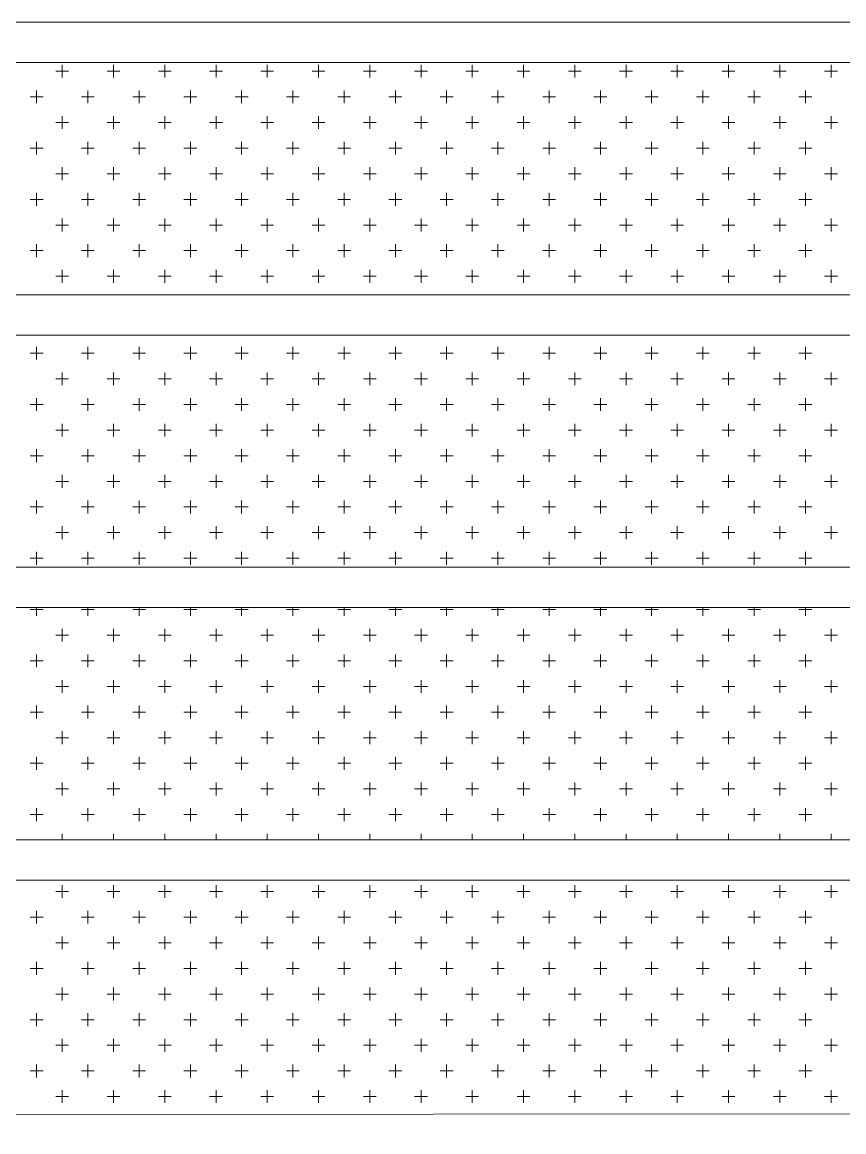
# Model space of a CAD drawing. Header units: millimetres. Extents: x -395 to 1008, y 9 to 692.
# Drawn here: x -332.748 to -330.712, y 26.772 to 29.521 of the extents above; entities that cross this region are included whole.
import ezdxf

# ---------------------------------------------------------------- set-up
doc = ezdxf.new("R2010")
doc.units = ezdxf.units.MM
doc.header["$LTSCALE"] = 0.1
doc.header["$MEASUREMENT"] = 0
doc.layers.add('.10 ultra fina', color=240, linetype='Continuous', lineweight=5)

# ---------------------------------------------------------------- blocks, each defined once
blk = doc.blocks.new('etwew')
at = {"layer": '.10 ultra fina', "color": 240, "lineweight": 5}
for p, q in [((356.4279, 89.6076), (381.3663, 89.6076)), ((356.4279, 89.5076), (381.3009, 89.5076)), ((360.5509, 89.4703), (360.5509, 89.5021)), ((360.6779, 89.4703), (360.6779, 89.5021)), ((360.8049, 89.4703), (360.8049, 89.5021)), ((360.9319, 89.4703), (360.9319, 89.5021)), ((361.0589, 89.4703), (361.0589, 89.5021)), ((361.1859, 89.4703), (361.1859, 89.5021)), ((361.3129, 89.4703), (361.3129, 89.5021)), ((361.4399, 89.4703), (361.4399, 89.5021)), ((361.5669, 89.4703), (361.5669, 89.5021)), ((361.6939, 89.4703), (361.6939, 89.5021)), ((361.8209, 89.4703), (361.8209, 89.5021)), ((361.9479, 89.4703), (361.9479, 89.5021)), ((362.0749, 89.4703), (362.0749, 89.5021)), ((362.2019, 89.4703), (362.2019, 89.5021)), ((362.3289, 89.4703), (362.3289, 89.5021)), ((362.4559, 89.4703), (362.4559, 89.5021)), ((360.535, 89.4862), (360.5667, 89.4862)), ((360.662, 89.4862), (360.6937, 89.4862)), ((360.789, 89.4862), (360.8207, 89.4862)), ((360.916, 89.4862), (360.9477, 89.4862)), ((361.043, 89.4862), (361.0747, 89.4862)), ((361.17, 89.4862), (361.2017, 89.4862)), ((361.297, 89.4862), (361.3287, 89.4862)), ((361.424, 89.4862), (361.4557, 89.4862)), ((361.551, 89.4862), (361.5827, 89.4862)), ((361.678, 89.4862), (361.7097, 89.4862)), ((361.805, 89.4862), (361.8367, 89.4862)), ((361.932, 89.4862), (361.9637, 89.4862)), ((362.059, 89.4862), (362.0907, 89.4862)), ((362.186, 89.4862), (362.2177, 89.4862)), ((362.313, 89.4862), (362.3447, 89.4862)), ((362.44, 89.4862), (362.4717, 89.4862)), ((360.4715, 89.4227), (360.5032, 89.4227)), ((360.4874, 89.4068), (360.4874, 89.4386)), ((360.5985, 89.4227), (360.6302, 89.4227)), ((360.6144, 89.4068), (360.6144, 89.4386)), ((360.7255, 89.4227), (360.7572, 89.4227)), ((360.7414, 89.4068), (360.7414, 89.4386)), ((360.8525, 89.4227), (360.8842, 89.4227)), ((360.8684, 89.4068), (360.8684, 89.4386)), ((360.9795, 89.4227), (361.0112, 89.4227)), ((360.9954, 89.4068), (360.9954, 89.4386)), ((361.1065, 89.4227), (361.1382, 89.4227)), ((361.1224, 89.4068), (361.1224, 89.4386)), ((361.2335, 89.4227), (361.2652, 89.4227)), ((361.2494, 89.4068), (361.2494, 89.4386)), ((361.3605, 89.4227), (361.3922, 89.4227)), ((361.3764, 89.4068), (361.3764, 89.4386)), ((361.4875, 89.4227), (361.5192, 89.4227)), ((361.5034, 89.4068), (361.5034, 89.4386)), ((361.6145, 89.4227), (361.6462, 89.4227)), ((361.6304, 89.4068), (361.6304, 89.4386)), ((361.7415, 89.4227), (361.7732, 89.4227)), ((361.7574, 89.4068), (361.7574, 89.4386)), ((361.8685, 89.4227), (361.9002, 89.4227)), ((361.8844, 89.4068), (361.8844, 89.4386)), ((361.9955, 89.4227), (362.0272, 89.4227)), ((362.0114, 89.4068), (362.0114, 89.4386)), ((362.1225, 89.4227), (362.1542, 89.4227)), ((362.1384, 89.4068), (362.1384, 89.4386)), ((362.2495, 89.4227), (362.2812, 89.4227)), ((362.2654, 89.4068), (362.2654, 89.4386)), ((362.3765, 89.4227), (362.4082, 89.4227)), ((362.3924, 89.4068), (362.3924, 89.4386)), ((360.5509, 89.3433), (360.5509, 89.3751)), ((360.6779, 89.3433), (360.6779, 89.3751)), ((360.8049, 89.3433), (360.8049, 89.3751)), ((360.9319, 89.3433), (360.9319, 89.3751)), ((361.0589, 89.3433), (361.0589, 89.3751)), ((361.1859, 89.3433), (361.1859, 89.3751)), ((361.3129, 89.3433), (361.3129, 89.3751)), ((361.4399, 89.3433), (361.4399, 89.3751)), ((361.5669, 89.3433), (361.5669, 89.3751)), ((361.6939, 89.3433), (361.6939, 89.3751)), ((361.8209, 89.3433), (361.8209, 89.3751)), ((361.9479, 89.3433), (361.9479, 89.3751)), ((362.0749, 89.3433), (362.0749, 89.3751)), ((362.2019, 89.3433), (362.2019, 89.3751)), ((362.3289, 89.3433), (362.3289, 89.3751)), ((362.4559, 89.3433), (362.4559, 89.3751)), ((360.535, 89.3592), (360.5667, 89.3592)), ((360.662, 89.3592), (360.6937, 89.3592)), ((360.789, 89.3592), (360.8207, 89.3592)), ((360.916, 89.3592), (360.9477, 89.3592)), ((361.043, 89.3592), (361.0747, 89.3592)), ((361.17, 89.3592), (361.2017, 89.3592)), ((361.297, 89.3592), (361.3287, 89.3592)), ((361.424, 89.3592), (361.4557, 89.3592)), ((361.551, 89.3592), (361.5827, 89.3592)), ((361.678, 89.3592), (361.7097, 89.3592)), ((361.805, 89.3592), (361.8367, 89.3592)), ((361.932, 89.3592), (361.9637, 89.3592)), ((362.059, 89.3592), (362.0907, 89.3592)), ((362.186, 89.3592), (362.2177, 89.3592)), ((362.313, 89.3592), (362.3447, 89.3592)), ((362.44, 89.3592), (362.4717, 89.3592)), ((360.4874, 89.2798), (360.4874, 89.3116)), ((360.6144, 89.2798), (360.6144, 89.3116)), ((360.7414, 89.2798), (360.7414, 89.3116)), ((360.8684, 89.2798), (360.8684, 89.3116)), ((360.9954, 89.2798), (360.9954, 89.3116)), ((361.1224, 89.2798), (361.1224, 89.3116)), ((361.2494, 89.2798), (361.2494, 89.3116)), ((361.3764, 89.2798), (361.3764, 89.3116)), ((361.5034, 89.2798), (361.5034, 89.3116)), ((361.6304, 89.2798), (361.6304, 89.3116)), ((361.7574, 89.2798), (361.7574, 89.3116)), ((361.8844, 89.2798), (361.8844, 89.3116)), ((362.0114, 89.2798), (362.0114, 89.3116)), ((362.1384, 89.2798), (362.1384, 89.3116)), ((362.2654, 89.2798), (362.2654, 89.3116)), ((362.3924, 89.2798), (362.3924, 89.3116)), ((360.4715, 89.2957), (360.5032, 89.2957)), ((360.5985, 89.2957), (360.6302, 89.2957)), ((360.7255, 89.2957), (360.7572, 89.2957)), ((360.8525, 89.2957), (360.8842, 89.2957)), ((360.9795, 89.2957), (361.0112, 89.2957)), ((361.1065, 89.2957), (361.1382, 89.2957)), ((361.2335, 89.2957), (361.2652, 89.2957)), ((361.3605, 89.2957), (361.3922, 89.2957)), ((361.4875, 89.2957), (361.5192, 89.2957)), ((361.6145, 89.2957), (361.6462, 89.2957)), ((361.7415, 89.2957), (361.7732, 89.2957)), ((361.8685, 89.2957), (361.9002, 89.2957)), ((361.9955, 89.2957), (362.0272, 89.2957)), ((362.1225, 89.2957), (362.1542, 89.2957)), ((362.2495, 89.2957), (362.2812, 89.2957)), ((362.3765, 89.2957), (362.4082, 89.2957)), ((360.535, 89.2322), (360.5667, 89.2322)), ((360.5509, 89.2163), (360.5509, 89.2481)), ((360.662, 89.2322), (360.6937, 89.2322)), ((360.6779, 89.2163), (360.6779, 89.2481)), ((360.789, 89.2322), (360.8207, 89.2322)), ((360.8049, 89.2163), (360.8049, 89.2481)), ((360.916, 89.2322), (360.9477, 89.2322)), ((360.9319, 89.2163), (360.9319, 89.2481)), ((361.043, 89.2322), (361.0747, 89.2322)), ((361.0589, 89.2163), (361.0589, 89.2481)), ((361.17, 89.2322), (361.2017, 89.2322)), ((361.1859, 89.2163), (361.1859, 89.2481)), ((361.297, 89.2322), (361.3287, 89.2322)), ((361.3129, 89.2163), (361.3129, 89.2481)), ((361.424, 89.2322), (361.4557, 89.2322)), ((361.4399, 89.2163), (361.4399, 89.2481)), ((361.551, 89.2322), (361.5827, 89.2322)), ((361.5669, 89.2163), (361.5669, 89.2481)), ((361.678, 89.2322), (361.7097, 89.2322)), ((361.6939, 89.2163), (361.6939, 89.2481)), ((361.805, 89.2322), (361.8367, 89.2322)), ((361.8209, 89.2163), (361.8209, 89.2481)), ((361.932, 89.2322), (361.9637, 89.2322)), ((361.9479, 89.2163), (361.9479, 89.2481)), ((362.059, 89.2322), (362.0907, 89.2322)), ((362.0749, 89.2163), (362.0749, 89.2481)), ((362.186, 89.2322), (362.2177, 89.2322)), ((362.2019, 89.2163), (362.2019, 89.2481)), ((362.313, 89.2322), (362.3447, 89.2322)), ((362.3289, 89.2163), (362.3289, 89.2481)), ((362.44, 89.2322), (362.4717, 89.2322)), ((362.4559, 89.2163), (362.4559, 89.2481)), ((360.4715, 89.1687), (360.5032, 89.1687)), ((360.4874, 89.1528), (360.4874, 89.1846)), ((360.5985, 89.1687), (360.6302, 89.1687)), ((360.6144, 89.1528), (360.6144, 89.1846)), ((360.7255, 89.1687), (360.7572, 89.1687)), ((360.7414, 89.1528), (360.7414, 89.1846)), ((360.8525, 89.1687), (360.8842, 89.1687)), ((360.8684, 89.1528), (360.8684, 89.1846)), ((360.9795, 89.1687), (361.0112, 89.1687)), ((360.9954, 89.1528), (360.9954, 89.1846)), ((361.1065, 89.1687), (361.1382, 89.1687)), ((361.1224, 89.1528), (361.1224, 89.1846)), ((361.2335, 89.1687), (361.2652, 89.1687)), ((361.2494, 89.1528), (361.2494, 89.1846)), ((361.3605, 89.1687), (361.3922, 89.1687)), ((361.3764, 89.1528), (361.3764, 89.1846)), ((361.4875, 89.1687), (361.5192, 89.1687)), ((361.5034, 89.1528), (361.5034, 89.1846)), ((361.6145, 89.1687), (361.6462, 89.1687)), ((361.6304, 89.1528), (361.6304, 89.1846)), ((361.7415, 89.1687), (361.7732, 89.1687)), ((361.7574, 89.1528), (361.7574, 89.1846)), ((361.8685, 89.1687), (361.9002, 89.1687)), ((361.8844, 89.1528), (361.8844, 89.1846)), ((361.9955, 89.1687), (362.0272, 89.1687)), ((362.0114, 89.1528), (362.0114, 89.1846)), ((362.1225, 89.1687), (362.1542, 89.1687)), ((362.1384, 89.1528), (362.1384, 89.1846)), ((362.2495, 89.1687), (362.2812, 89.1687)), ((362.2654, 89.1528), (362.2654, 89.1846)), ((362.3765, 89.1687), (362.4082, 89.1687)), ((362.3924, 89.1528), (362.3924, 89.1846)), ((360.5509, 89.0893), (360.5509, 89.1211)), ((360.6779, 89.0893), (360.6779, 89.1211)), ((360.8049, 89.0893), (360.8049, 89.1211)), ((360.9319, 89.0893), (360.9319, 89.1211)), ((361.0589, 89.0893), (361.0589, 89.1211)), ((361.1859, 89.0893), (361.1859, 89.1211)), ((361.3129, 89.0893), (361.3129, 89.1211)), ((361.4399, 89.0893), (361.4399, 89.1211)), ((361.5669, 89.0893), (361.5669, 89.1211)), ((361.6939, 89.0893), (361.6939, 89.1211)), ((361.8209, 89.0893), (361.8209, 89.1211)), ((361.9479, 89.0893), (361.9479, 89.1211)), ((362.0749, 89.0893), (362.0749, 89.1211)), ((362.2019, 89.0893), (362.2019, 89.1211)), ((362.3289, 89.0893), (362.3289, 89.1211)), ((362.4559, 89.0893), (362.4559, 89.1211)), ((360.535, 89.1052), (360.5667, 89.1052)), ((360.662, 89.1052), (360.6937, 89.1052)), ((360.789, 89.1052), (360.8207, 89.1052)), ((360.916, 89.1052), (360.9477, 89.1052)), ((361.043, 89.1052), (361.0747, 89.1052)), ((361.17, 89.1052), (361.2017, 89.1052)), ((361.297, 89.1052), (361.3287, 89.1052)), ((361.424, 89.1052), (361.4557, 89.1052)), ((361.551, 89.1052), (361.5827, 89.1052)), ((361.678, 89.1052), (361.7097, 89.1052)), ((361.805, 89.1052), (361.8367, 89.1052)), ((361.932, 89.1052), (361.9637, 89.1052)), ((362.059, 89.1052), (362.0907, 89.1052)), ((362.186, 89.1052), (362.2177, 89.1052)), ((362.313, 89.1052), (362.3447, 89.1052)), ((362.44, 89.1052), (362.4717, 89.1052)), ((360.4715, 89.0417), (360.5032, 89.0417)), ((360.4874, 89.0258), (360.4874, 89.0576)), ((360.5985, 89.0417), (360.6302, 89.0417)), ((360.6144, 89.0258), (360.6144, 89.0576)), ((360.7255, 89.0417), (360.7572, 89.0417)), ((360.7414, 89.0258), (360.7414, 89.0576)), ((360.8525, 89.0417), (360.8842, 89.0417)), ((360.8684, 89.0258), (360.8684, 89.0576)), ((360.9795, 89.0417), (361.0112, 89.0417)), ((360.9954, 89.0258), (360.9954, 89.0576)), ((361.1065, 89.0417), (361.1382, 89.0417)), ((361.1224, 89.0258), (361.1224, 89.0576)), ((361.2335, 89.0417), (361.2652, 89.0417)), ((361.2494, 89.0258), (361.2494, 89.0576)), ((361.3605, 89.0417), (361.3922, 89.0417)), ((361.3764, 89.0258), (361.3764, 89.0576)), ((361.4875, 89.0417), (361.5192, 89.0417)), ((361.5034, 89.0258), (361.5034, 89.0576)), ((361.6145, 89.0417), (361.6462, 89.0417)), ((361.6304, 89.0258), (361.6304, 89.0576)), ((361.7415, 89.0417), (361.7732, 89.0417)), ((361.7574, 89.0258), (361.7574, 89.0576)), ((361.8685, 89.0417), (361.9002, 89.0417)), ((361.8844, 89.0258), (361.8844, 89.0576)), ((361.9955, 89.0417), (362.0272, 89.0417)), ((362.0114, 89.0258), (362.0114, 89.0576)), ((362.1225, 89.0417), (362.1542, 89.0417)), ((362.1384, 89.0258), (362.1384, 89.0576)), ((362.2495, 89.0417), (362.2812, 89.0417)), ((362.2654, 89.0258), (362.2654, 89.0576)), ((362.3765, 89.0417), (362.4082, 89.0417)), ((362.3924, 89.0258), (362.3924, 89.0576)), ((360.535, 88.9782), (360.5667, 88.9782)), ((360.5509, 88.9623), (360.5509, 88.9941)), ((360.662, 88.9782), (360.6937, 88.9782)), ((360.6779, 88.9623), (360.6779, 88.9941)), ((360.789, 88.9782), (360.8207, 88.9782)), ((360.8049, 88.9623), (360.8049, 88.9941)), ((360.916, 88.9782), (360.9477, 88.9782)), ((360.9319, 88.9623), (360.9319, 88.9941)), ((361.043, 88.9782), (361.0747, 88.9782)), ((361.0589, 88.9623), (361.0589, 88.9941)), ((361.17, 88.9782), (361.2017, 88.9782)), ((361.1859, 88.9623), (361.1859, 88.9941)), ((361.297, 88.9782), (361.3287, 88.9782)), ((361.3129, 88.9623), (361.3129, 88.9941)), ((361.424, 88.9782), (361.4557, 88.9782)), ((361.4399, 88.9623), (361.4399, 88.9941)), ((361.551, 88.9782), (361.5827, 88.9782)), ((361.5669, 88.9623), (361.5669, 88.9941)), ((361.678, 88.9782), (361.7097, 88.9782)), ((361.6939, 88.9623), (361.6939, 88.9941)), ((361.805, 88.9782), (361.8367, 88.9782)), ((361.8209, 88.9623), (361.8209, 88.9941)), ((361.932, 88.9782), (361.9637, 88.9782)), ((361.9479, 88.9623), (361.9479, 88.9941)), ((362.059, 88.9782), (362.0907, 88.9782)), ((362.0749, 88.9623), (362.0749, 88.9941)), ((362.186, 88.9782), (362.2177, 88.9782)), ((362.2019, 88.9623), (362.2019, 88.9941)), ((362.313, 88.9782), (362.3447, 88.9782)), ((362.3289, 88.9623), (362.3289, 88.9941)), ((362.44, 88.9782), (362.4717, 88.9782)), ((362.4559, 88.9623), (362.4559, 88.9941)), ((356.4279, 88.9325), (381.7008, 88.9325)), ((356.4279, 88.8325), (381.8536, 88.8325)), ((360.4715, 88.7877), (360.5032, 88.7877)), ((360.4874, 88.7718), (360.4874, 88.8036)), ((360.5985, 88.7877), (360.6302, 88.7877)), ((360.6144, 88.7718), (360.6144, 88.8036)), ((360.7255, 88.7877), (360.7572, 88.7877)), ((360.7414, 88.7718), (360.7414, 88.8036)), ((360.8525, 88.7877), (360.8842, 88.7877)), ((360.8684, 88.7718), (360.8684, 88.8036)), ((360.9795, 88.7877), (361.0112, 88.7877)), ((360.9954, 88.7718), (360.9954, 88.8036)), ((361.1065, 88.7877), (361.1382, 88.7877)), ((361.1224, 88.7718), (361.1224, 88.8036)), ((361.2335, 88.7877), (361.2652, 88.7877)), ((361.2494, 88.7718), (361.2494, 88.8036)), ((361.3605, 88.7877), (361.3922, 88.7877)), ((361.3764, 88.7718), (361.3764, 88.8036)), ((361.4875, 88.7877), (361.5192, 88.7877)), ((361.5034, 88.7718), (361.5034, 88.8036)), ((361.6145, 88.7877), (361.6462, 88.7877)), ((361.6304, 88.7718), (361.6304, 88.8036)), ((361.7415, 88.7877), (361.7732, 88.7877)), ((361.7574, 88.7718), (361.7574, 88.8036)), ((361.8685, 88.7877), (361.9002, 88.7877)), ((361.8844, 88.7718), (361.8844, 88.8036)), ((361.9955, 88.7877), (362.0272, 88.7877)), ((362.0114, 88.7718), (362.0114, 88.8036)), ((362.1225, 88.7877), (362.1542, 88.7877)), ((362.1384, 88.7718), (362.1384, 88.8036)), ((362.2495, 88.7877), (362.2812, 88.7877)), ((362.2654, 88.7718), (362.2654, 88.8036)), ((362.3765, 88.7877), (362.4082, 88.7877)), ((362.3924, 88.7718), (362.3924, 88.8036)), ((360.5509, 88.7083), (360.5509, 88.7401)), ((360.6779, 88.7083), (360.6779, 88.7401)), ((360.8049, 88.7083), (360.8049, 88.7401)), ((360.9319, 88.7083), (360.9319, 88.7401)), ((361.0589, 88.7083), (361.0589, 88.7401)), ((361.1859, 88.7083), (361.1859, 88.7401)), ((361.3129, 88.7083), (361.3129, 88.7401)), ((361.4399, 88.7083), (361.4399, 88.7401)), ((361.5669, 88.7083), (361.5669, 88.7401)), ((361.6939, 88.7083), (361.6939, 88.7401)), ((361.8209, 88.7083), (361.8209, 88.7401)), ((361.9479, 88.7083), (361.9479, 88.7401)), ((362.0749, 88.7083), (362.0749, 88.7401)), ((362.2019, 88.7083), (362.2019, 88.7401)), ((362.3289, 88.7083), (362.3289, 88.7401)), ((362.4559, 88.7083), (362.4559, 88.7401)), ((360.535, 88.7242), (360.5667, 88.7242)), ((360.662, 88.7242), (360.6937, 88.7242)), ((360.789, 88.7242), (360.8207, 88.7242)), ((360.916, 88.7242), (360.9477, 88.7242)), ((361.043, 88.7242), (361.0747, 88.7242)), ((361.17, 88.7242), (361.2017, 88.7242)), ((361.297, 88.7242), (361.3287, 88.7242)), ((361.424, 88.7242), (361.4557, 88.7242)), ((361.551, 88.7242), (361.5827, 88.7242)), ((361.678, 88.7242), (361.7097, 88.7242)), ((361.805, 88.7242), (361.8367, 88.7242)), ((361.932, 88.7242), (361.9637, 88.7242)), ((362.059, 88.7242), (362.0907, 88.7242)), ((362.186, 88.7242), (362.2177, 88.7242)), ((362.313, 88.7242), (362.3447, 88.7242)), ((362.44, 88.7242), (362.4717, 88.7242)), ((360.4874, 88.6448), (360.4874, 88.6766)), ((360.6144, 88.6448), (360.6144, 88.6766)), ((360.7414, 88.6448), (360.7414, 88.6766)), ((360.8684, 88.6448), (360.8684, 88.6766)), ((360.9954, 88.6448), (360.9954, 88.6766)), ((361.1224, 88.6448), (361.1224, 88.6766)), ((361.2494, 88.6448), (361.2494, 88.6766)), ((361.3764, 88.6448), (361.3764, 88.6766)), ((361.5034, 88.6448), (361.5034, 88.6766)), ((361.6304, 88.6448), (361.6304, 88.6766)), ((361.7574, 88.6448), (361.7574, 88.6766)), ((361.8844, 88.6448), (361.8844, 88.6766)), ((362.0114, 88.6448), (362.0114, 88.6766)), ((362.1384, 88.6448), (362.1384, 88.6766)), ((362.2654, 88.6448), (362.2654, 88.6766)), ((362.3924, 88.6448), (362.3924, 88.6766)), ((360.4715, 88.6607), (360.5032, 88.6607)), ((360.5985, 88.6607), (360.6302, 88.6607)), ((360.7255, 88.6607), (360.7572, 88.6607)), ((360.8525, 88.6607), (360.8842, 88.6607)), ((360.9795, 88.6607), (361.0112, 88.6607)), ((361.1065, 88.6607), (361.1382, 88.6607)), ((361.2335, 88.6607), (361.2652, 88.6607)), ((361.3605, 88.6607), (361.3922, 88.6607)), ((361.4875, 88.6607), (361.5192, 88.6607)), ((361.6145, 88.6607), (361.6462, 88.6607)), ((361.7415, 88.6607), (361.7732, 88.6607)), ((361.8685, 88.6607), (361.9002, 88.6607)), ((361.9955, 88.6607), (362.0272, 88.6607)), ((362.1225, 88.6607), (362.1542, 88.6607)), ((362.2495, 88.6607), (362.2812, 88.6607)), ((362.3765, 88.6607), (362.4082, 88.6607)), ((360.535, 88.5972), (360.5667, 88.5972)), ((360.5509, 88.5813), (360.5509, 88.6131)), ((360.662, 88.5972), (360.6937, 88.5972)), ((360.6779, 88.5813), (360.6779, 88.6131)), ((360.789, 88.5972), (360.8207, 88.5972)), ((360.8049, 88.5813), (360.8049, 88.6131)), ((360.916, 88.5972), (360.9477, 88.5972)), ((360.9319, 88.5813), (360.9319, 88.6131)), ((361.043, 88.5972), (361.0747, 88.5972)), ((361.0589, 88.5813), (361.0589, 88.6131)), ((361.17, 88.5972), (361.2017, 88.5972)), ((361.1859, 88.5813), (361.1859, 88.6131)), ((361.297, 88.5972), (361.3287, 88.5972)), ((361.3129, 88.5813), (361.3129, 88.6131)), ((361.424, 88.5972), (361.4557, 88.5972)), ((361.4399, 88.5813), (361.4399, 88.6131)), ((361.551, 88.5972), (361.5827, 88.5972)), ((361.5669, 88.5813), (361.5669, 88.6131)), ((361.678, 88.5972), (361.7097, 88.5972)), ((361.6939, 88.5813), (361.6939, 88.6131)), ((361.805, 88.5972), (361.8367, 88.5972)), ((361.8209, 88.5813), (361.8209, 88.6131)), ((361.932, 88.5972), (361.9637, 88.5972)), ((361.9479, 88.5813), (361.9479, 88.6131)), ((362.059, 88.5972), (362.0907, 88.5972)), ((362.0749, 88.5813), (362.0749, 88.6131)), ((362.186, 88.5972), (362.2177, 88.5972)), ((362.2019, 88.5813), (362.2019, 88.6131)), ((362.313, 88.5972), (362.3447, 88.5972)), ((362.3289, 88.5813), (362.3289, 88.6131)), ((362.44, 88.5972), (362.4717, 88.5972)), ((362.4559, 88.5813), (362.4559, 88.6131)), ((360.4874, 88.5178), (360.4874, 88.5496)), ((360.6144, 88.5178), (360.6144, 88.5496)), ((360.7414, 88.5178), (360.7414, 88.5496)), ((360.8684, 88.5178), (360.8684, 88.5496)), ((360.9954, 88.5178), (360.9954, 88.5496)), ((361.1224, 88.5178), (361.1224, 88.5496)), ((361.2494, 88.5178), (361.2494, 88.5496)), ((361.3764, 88.5178), (361.3764, 88.5496)), ((361.5034, 88.5178), (361.5034, 88.5496)), ((361.6304, 88.5178), (361.6304, 88.5496)), ((361.7574, 88.5178), (361.7574, 88.5496)), ((361.8844, 88.5178), (361.8844, 88.5496)), ((362.0114, 88.5178), (362.0114, 88.5496)), ((362.1384, 88.5178), (362.1384, 88.5496)), ((362.2654, 88.5178), (362.2654, 88.5496)), ((362.3924, 88.5178), (362.3924, 88.5496)), ((360.4715, 88.5337), (360.5032, 88.5337)), ((360.5985, 88.5337), (360.6302, 88.5337)), ((360.7255, 88.5337), (360.7572, 88.5337)), ((360.8525, 88.5337), (360.8842, 88.5337)), ((360.9795, 88.5337), (361.0112, 88.5337)), ((361.1065, 88.5337), (361.1382, 88.5337)), ((361.2335, 88.5337), (361.2652, 88.5337)), ((361.3605, 88.5337), (361.3922, 88.5337)), ((361.4875, 88.5337), (361.5192, 88.5337)), ((361.6145, 88.5337), (361.6462, 88.5337)), ((361.7415, 88.5337), (361.7732, 88.5337)), ((361.8685, 88.5337), (361.9002, 88.5337)), ((361.9955, 88.5337), (362.0272, 88.5337)), ((362.1225, 88.5337), (362.1542, 88.5337)), ((362.2495, 88.5337), (362.2812, 88.5337)), ((362.3765, 88.5337), (362.4082, 88.5337)), ((360.5509, 88.4543), (360.5509, 88.4861)), ((360.6779, 88.4543), (360.6779, 88.4861)), ((360.8049, 88.4543), (360.8049, 88.4861)), ((360.9319, 88.4543), (360.9319, 88.4861)), ((361.0589, 88.4543), (361.0589, 88.4861)), ((361.1859, 88.4543), (361.1859, 88.4861)), ((361.3129, 88.4543), (361.3129, 88.4861)), ((361.4399, 88.4543), (361.4399, 88.4861)), ((361.5669, 88.4543), (361.5669, 88.4861)), ((361.6939, 88.4543), (361.6939, 88.4861)), ((361.8209, 88.4543), (361.8209, 88.4861)), ((361.9479, 88.4543), (361.9479, 88.4861)), ((362.0749, 88.4543), (362.0749, 88.4861)), ((362.2019, 88.4543), (362.2019, 88.4861)), ((362.3289, 88.4543), (362.3289, 88.4861)), ((362.4559, 88.4543), (362.4559, 88.4861)), ((360.535, 88.4702), (360.5667, 88.4702)), ((360.662, 88.4702), (360.6937, 88.4702)), ((360.789, 88.4702), (360.8207, 88.4702)), ((360.916, 88.4702), (360.9477, 88.4702)), ((361.043, 88.4702), (361.0747, 88.4702)), ((361.17, 88.4702), (361.2017, 88.4702)), ((361.297, 88.4702), (361.3287, 88.4702)), ((361.424, 88.4702), (361.4557, 88.4702)), ((361.551, 88.4702), (361.5827, 88.4702)), ((361.678, 88.4702), (361.7097, 88.4702)), ((361.805, 88.4702), (361.8367, 88.4702)), ((361.932, 88.4702), (361.9637, 88.4702)), ((362.059, 88.4702), (362.0907, 88.4702)), ((362.186, 88.4702), (362.2177, 88.4702)), ((362.313, 88.4702), (362.3447, 88.4702)), ((362.44, 88.4702), (362.4717, 88.4702)), ((360.4715, 88.4067), (360.5032, 88.4067)), ((360.4874, 88.3908), (360.4874, 88.4226)), ((360.5985, 88.4067), (360.6302, 88.4067)), ((360.6144, 88.3908), (360.6144, 88.4226)), ((360.7255, 88.4067), (360.7572, 88.4067)), ((360.7414, 88.3908), (360.7414, 88.4226)), ((360.8525, 88.4067), (360.8842, 88.4067)), ((360.8684, 88.3908), (360.8684, 88.4226)), ((360.9795, 88.4067), (361.0112, 88.4067)), ((360.9954, 88.3908), (360.9954, 88.4226)), ((361.1065, 88.4067), (361.1382, 88.4067)), ((361.1224, 88.3908), (361.1224, 88.4226)), ((361.2335, 88.4067), (361.2652, 88.4067)), ((361.2494, 88.3908), (361.2494, 88.4226)), ((361.3605, 88.4067), (361.3922, 88.4067)), ((361.3764, 88.3908), (361.3764, 88.4226)), ((361.4875, 88.4067), (361.5192, 88.4067)), ((361.5034, 88.3908), (361.5034, 88.4226)), ((361.6145, 88.4067), (361.6462, 88.4067)), ((361.6304, 88.3908), (361.6304, 88.4226)), ((361.7415, 88.4067), (361.7732, 88.4067)), ((361.7574, 88.3908), (361.7574, 88.4226)), ((361.8685, 88.4067), (361.9002, 88.4067)), ((361.8844, 88.3908), (361.8844, 88.4226)), ((361.9955, 88.4067), (362.0272, 88.4067)), ((362.0114, 88.3908), (362.0114, 88.4226)), ((362.1225, 88.4067), (362.1542, 88.4067)), ((362.1384, 88.3908), (362.1384, 88.4226)), ((362.2495, 88.4067), (362.2812, 88.4067)), ((362.2654, 88.3908), (362.2654, 88.4226)), ((362.3765, 88.4067), (362.4082, 88.4067)), ((362.3924, 88.3908), (362.3924, 88.4226)), ((360.5509, 88.3273), (360.5509, 88.3591)), ((360.6779, 88.3273), (360.6779, 88.3591)), ((360.8049, 88.3273), (360.8049, 88.3591)), ((360.9319, 88.3273), (360.9319, 88.3591)), ((361.0589, 88.3273), (361.0589, 88.3591)), ((361.1859, 88.3273), (361.1859, 88.3591)), ((361.3129, 88.3273), (361.3129, 88.3591)), ((361.4399, 88.3273), (361.4399, 88.3591)), ((361.5669, 88.3273), (361.5669, 88.3591)), ((361.6939, 88.3273), (361.6939, 88.3591)), ((361.8209, 88.3273), (361.8209, 88.3591)), ((361.9479, 88.3273), (361.9479, 88.3591)), ((362.0749, 88.3273), (362.0749, 88.3591)), ((362.2019, 88.3273), (362.2019, 88.3591)), ((362.3289, 88.3273), (362.3289, 88.3591)), ((362.4559, 88.3273), (362.4559, 88.3591)), ((360.535, 88.3432), (360.5667, 88.3432)), ((360.662, 88.3432), (360.6937, 88.3432)), ((360.789, 88.3432), (360.8207, 88.3432)), ((360.916, 88.3432), (360.9477, 88.3432)), ((361.043, 88.3432), (361.0747, 88.3432)), ((361.17, 88.3432), (361.2017, 88.3432)), ((361.297, 88.3432), (361.3287, 88.3432)), ((361.424, 88.3432), (361.4557, 88.3432)), ((361.551, 88.3432), (361.5827, 88.3432)), ((361.678, 88.3432), (361.7097, 88.3432)), ((361.805, 88.3432), (361.8367, 88.3432)), ((361.932, 88.3432), (361.9637, 88.3432)), ((362.059, 88.3432), (362.0907, 88.3432)), ((362.186, 88.3432), (362.2177, 88.3432)), ((362.313, 88.3432), (362.3447, 88.3432)), ((362.44, 88.3432), (362.4717, 88.3432)), ((360.4874, 88.2638), (360.4874, 88.2956)), ((360.6144, 88.2638), (360.6144, 88.2956)), ((360.7414, 88.2638), (360.7414, 88.2956)), ((360.8684, 88.2638), (360.8684, 88.2956)), ((360.9954, 88.2638), (360.9954, 88.2956)), ((361.1224, 88.2638), (361.1224, 88.2956)), ((361.2494, 88.2638), (361.2494, 88.2956)), ((361.3764, 88.2638), (361.3764, 88.2956)), ((361.5034, 88.2638), (361.5034, 88.2956)), ((361.6304, 88.2638), (361.6304, 88.2956)), ((361.7574, 88.2638), (361.7574, 88.2956)), ((361.8844, 88.2638), (361.8844, 88.2956)), ((362.0114, 88.2638), (362.0114, 88.2956)), ((362.1384, 88.2638), (362.1384, 88.2956)), ((362.2654, 88.2638), (362.2654, 88.2956)), ((362.3924, 88.2638), (362.3924, 88.2956)), ((360.4715, 88.2797), (360.5032, 88.2797)), ((360.5985, 88.2797), (360.6302, 88.2797)), ((360.7255, 88.2797), (360.7572, 88.2797)), ((360.8525, 88.2797), (360.8842, 88.2797)), ((360.9795, 88.2797), (361.0112, 88.2797)), ((361.1065, 88.2797), (361.1382, 88.2797)), ((361.2335, 88.2797), (361.2652, 88.2797)), ((361.3605, 88.2797), (361.3922, 88.2797)), ((361.4875, 88.2797), (361.5192, 88.2797)), ((361.6145, 88.2797), (361.6462, 88.2797)), ((361.7415, 88.2797), (361.7732, 88.2797)), ((361.8685, 88.2797), (361.9002, 88.2797)), ((361.9955, 88.2797), (362.0272, 88.2797)), ((362.1225, 88.2797), (362.1542, 88.2797)), ((362.2495, 88.2797), (362.2812, 88.2797)), ((362.3765, 88.2797), (362.4082, 88.2797)), ((356.4279, 88.2574), (382.7322, 88.2574)), ((356.4279, 88.1574), (382.885, 88.1574)), ((360.4715, 88.1527), (360.5032, 88.1527)), ((360.4874, 88.1368), (360.4874, 88.1574)), ((360.5985, 88.1527), (360.6302, 88.1527)), ((360.6144, 88.1368), (360.6144, 88.1574)), ((360.7255, 88.1527), (360.7572, 88.1527)), ((360.7414, 88.1368), (360.7414, 88.1574)), ((360.8525, 88.1527), (360.8842, 88.1527)), ((360.8684, 88.1368), (360.8684, 88.1574)), ((360.9795, 88.1527), (361.0112, 88.1527)), ((360.9954, 88.1368), (360.9954, 88.1574)), ((361.1065, 88.1527), (361.1382, 88.1527)), ((361.1224, 88.1368), (361.1224, 88.1574)), ((361.2335, 88.1527), (361.2652, 88.1527)), ((361.2494, 88.1368), (361.2494, 88.1574)), ((361.3605, 88.1527), (361.3922, 88.1527)), ((361.3764, 88.1368), (361.3764, 88.1574)), ((361.4875, 88.1527), (361.5192, 88.1527)), ((361.5034, 88.1368), (361.5034, 88.1574)), ((361.6145, 88.1527), (361.6462, 88.1527)), ((361.6304, 88.1368), (361.6304, 88.1574)), ((361.7415, 88.1527), (361.7732, 88.1527)), ((361.7574, 88.1368), (361.7574, 88.1574)), ((361.8685, 88.1527), (361.9002, 88.1527)), ((361.8844, 88.1368), (361.8844, 88.1574)), ((361.9955, 88.1527), (362.0272, 88.1527)), ((362.0114, 88.1368), (362.0114, 88.1574)), ((362.1225, 88.1527), (362.1542, 88.1527)), ((362.1384, 88.1368), (362.1384, 88.1574)), ((362.2495, 88.1527), (362.2812, 88.1527)), ((362.2654, 88.1368), (362.2654, 88.1574)), ((362.3765, 88.1527), (362.4082, 88.1527)), ((362.3924, 88.1368), (362.3924, 88.1574)), ((360.5509, 88.0733), (360.5509, 88.1051)), ((360.6779, 88.0733), (360.6779, 88.1051)), ((360.8049, 88.0733), (360.8049, 88.1051)), ((360.9319, 88.0733), (360.9319, 88.1051)), ((361.0589, 88.0733), (361.0589, 88.1051)), ((361.1859, 88.0733), (361.1859, 88.1051)), ((361.3129, 88.0733), (361.3129, 88.1051)), ((361.4399, 88.0733), (361.4399, 88.1051)), ((361.5669, 88.0733), (361.5669, 88.1051)), ((361.6939, 88.0733), (361.6939, 88.1051)), ((361.8209, 88.0733), (361.8209, 88.1051)), ((361.9479, 88.0733), (361.9479, 88.1051)), ((362.0749, 88.0733), (362.0749, 88.1051)), ((362.2019, 88.0733), (362.2019, 88.1051)), ((362.3289, 88.0733), (362.3289, 88.1051)), ((362.4559, 88.0733), (362.4559, 88.1051)), ((360.535, 88.0892), (360.5667, 88.0892)), ((360.662, 88.0892), (360.6937, 88.0892)), ((360.789, 88.0892), (360.8207, 88.0892)), ((360.916, 88.0892), (360.9477, 88.0892)), ((361.043, 88.0892), (361.0747, 88.0892)), ((361.17, 88.0892), (361.2017, 88.0892)), ((361.297, 88.0892), (361.3287, 88.0892)), ((361.424, 88.0892), (361.4557, 88.0892)), ((361.551, 88.0892), (361.5827, 88.0892)), ((361.678, 88.0892), (361.7097, 88.0892)), ((361.805, 88.0892), (361.8367, 88.0892)), ((361.932, 88.0892), (361.9637, 88.0892)), ((362.059, 88.0892), (362.0907, 88.0892)), ((362.186, 88.0892), (362.2177, 88.0892)), ((362.313, 88.0892), (362.3447, 88.0892)), ((362.44, 88.0892), (362.4717, 88.0892)), ((360.4874, 88.0098), (360.4874, 88.0416)), ((360.6144, 88.0098), (360.6144, 88.0416)), ((360.7414, 88.0098), (360.7414, 88.0416)), ((360.8684, 88.0098), (360.8684, 88.0416)), ((360.9954, 88.0098), (360.9954, 88.0416)), ((361.1224, 88.0098), (361.1224, 88.0416)), ((361.2494, 88.0098), (361.2494, 88.0416)), ((361.3764, 88.0098), (361.3764, 88.0416)), ((361.5034, 88.0098), (361.5034, 88.0416)), ((361.6304, 88.0098), (361.6304, 88.0416)), ((361.7574, 88.0098), (361.7574, 88.0416)), ((361.8844, 88.0098), (361.8844, 88.0416)), ((362.0114, 88.0098), (362.0114, 88.0416)), ((362.1384, 88.0098), (362.1384, 88.0416)), ((362.2654, 88.0098), (362.2654, 88.0416)), ((362.3924, 88.0098), (362.3924, 88.0416)), ((360.4715, 88.0257), (360.5032, 88.0257)), ((360.5985, 88.0257), (360.6302, 88.0257)), ((360.7255, 88.0257), (360.7572, 88.0257)), ((360.8525, 88.0257), (360.8842, 88.0257)), ((360.9795, 88.0257), (361.0112, 88.0257)), ((361.1065, 88.0257), (361.1382, 88.0257)), ((361.2335, 88.0257), (361.2652, 88.0257)), ((361.3605, 88.0257), (361.3922, 88.0257)), ((361.4875, 88.0257), (361.5192, 88.0257)), ((361.6145, 88.0257), (361.6462, 88.0257)), ((361.7415, 88.0257), (361.7732, 88.0257)), ((361.8685, 88.0257), (361.9002, 88.0257)), ((361.9955, 88.0257), (362.0272, 88.0257)), ((362.1225, 88.0257), (362.1542, 88.0257)), ((362.2495, 88.0257), (362.2812, 88.0257)), ((362.3765, 88.0257), (362.4082, 88.0257)), ((360.535, 87.9622), (360.5667, 87.9622)), ((360.5509, 87.9463), (360.5509, 87.9781)), ((360.662, 87.9622), (360.6937, 87.9622)), ((360.6779, 87.9463), (360.6779, 87.9781)), ((360.789, 87.9622), (360.8207, 87.9622)), ((360.8049, 87.9463), (360.8049, 87.9781)), ((360.916, 87.9622), (360.9477, 87.9622)), ((360.9319, 87.9463), (360.9319, 87.9781)), ((361.043, 87.9622), (361.0747, 87.9622)), ((361.0589, 87.9463), (361.0589, 87.9781)), ((361.17, 87.9622), (361.2017, 87.9622)), ((361.1859, 87.9463), (361.1859, 87.9781)), ((361.297, 87.9622), (361.3287, 87.9622)), ((361.3129, 87.9463), (361.3129, 87.9781)), ((361.424, 87.9622), (361.4557, 87.9622)), ((361.4399, 87.9463), (361.4399, 87.9781)), ((361.551, 87.9622), (361.5827, 87.9622)), ((361.5669, 87.9463), (361.5669, 87.9781)), ((361.678, 87.9622), (361.7097, 87.9622)), ((361.6939, 87.9463), (361.6939, 87.9781)), ((361.805, 87.9622), (361.8367, 87.9622)), ((361.8209, 87.9463), (361.8209, 87.9781)), ((361.932, 87.9622), (361.9637, 87.9622)), ((361.9479, 87.9463), (361.9479, 87.9781)), ((362.059, 87.9622), (362.0907, 87.9622)), ((362.0749, 87.9463), (362.0749, 87.9781)), ((362.186, 87.9622), (362.2177, 87.9622)), ((362.2019, 87.9463), (362.2019, 87.9781)), ((362.313, 87.9622), (362.3447, 87.9622)), ((362.3289, 87.9463), (362.3289, 87.9781)), ((362.44, 87.9622), (362.4717, 87.9622)), ((362.4559, 87.9463), (362.4559, 87.9781)), ((360.4874, 87.8828), (360.4874, 87.9146)), ((360.6144, 87.8828), (360.6144, 87.9146)), ((360.7414, 87.8828), (360.7414, 87.9146)), ((360.8684, 87.8828), (360.8684, 87.9146)), ((360.9954, 87.8828), (360.9954, 87.9146)), ((361.1224, 87.8828), (361.1224, 87.9146)), ((361.2494, 87.8828), (361.2494, 87.9146)), ((361.3764, 87.8828), (361.3764, 87.9146)), ((361.5034, 87.8828), (361.5034, 87.9146)), ((361.6304, 87.8828), (361.6304, 87.9146)), ((361.7574, 87.8828), (361.7574, 87.9146)), ((361.8844, 87.8828), (361.8844, 87.9146)), ((362.0114, 87.8828), (362.0114, 87.9146)), ((362.1384, 87.8828), (362.1384, 87.9146)), ((362.2654, 87.8828), (362.2654, 87.9146)), ((362.3924, 87.8828), (362.3924, 87.9146)), ((360.4715, 87.8987), (360.5032, 87.8987)), ((360.5985, 87.8987), (360.6302, 87.8987)), ((360.7255, 87.8987), (360.7572, 87.8987)), ((360.8525, 87.8987), (360.8842, 87.8987)), ((360.9795, 87.8987), (361.0112, 87.8987)), ((361.1065, 87.8987), (361.1382, 87.8987)), ((361.2335, 87.8987), (361.2652, 87.8987)), ((361.3605, 87.8987), (361.3922, 87.8987)), ((361.4875, 87.8987), (361.5192, 87.8987)), ((361.6145, 87.8987), (361.6462, 87.8987)), ((361.7415, 87.8987), (361.7732, 87.8987)), ((361.8685, 87.8987), (361.9002, 87.8987)), ((361.9955, 87.8987), (362.0272, 87.8987)), ((362.1225, 87.8987), (362.1542, 87.8987)), ((362.2495, 87.8987), (362.2812, 87.8987)), ((362.3765, 87.8987), (362.4082, 87.8987)), ((360.5509, 87.8193), (360.5509, 87.8511)), ((360.6779, 87.8193), (360.6779, 87.8511)), ((360.8049, 87.8193), (360.8049, 87.8511)), ((360.9319, 87.8193), (360.9319, 87.8511)), ((361.0589, 87.8193), (361.0589, 87.8511)), ((361.1859, 87.8193), (361.1859, 87.8511)), ((361.3129, 87.8193), (361.3129, 87.8511)), ((361.4399, 87.8193), (361.4399, 87.8511)), ((361.5669, 87.8193), (361.5669, 87.8511)), ((361.6939, 87.8193), (361.6939, 87.8511)), ((361.8209, 87.8193), (361.8209, 87.8511)), ((361.9479, 87.8193), (361.9479, 87.8511)), ((362.0749, 87.8193), (362.0749, 87.8511)), ((362.2019, 87.8193), (362.2019, 87.8511)), ((362.3289, 87.8193), (362.3289, 87.8511)), ((362.4559, 87.8193), (362.4559, 87.8511)), ((360.535, 87.8352), (360.5667, 87.8352)), ((360.662, 87.8352), (360.6937, 87.8352)), ((360.789, 87.8352), (360.8207, 87.8352)), ((360.916, 87.8352), (360.9477, 87.8352)), ((361.043, 87.8352), (361.0747, 87.8352)), ((361.17, 87.8352), (361.2017, 87.8352)), ((361.297, 87.8352), (361.3287, 87.8352)), ((361.424, 87.8352), (361.4557, 87.8352)), ((361.551, 87.8352), (361.5827, 87.8352)), ((361.678, 87.8352), (361.7097, 87.8352)), ((361.805, 87.8352), (361.8367, 87.8352)), ((361.932, 87.8352), (361.9637, 87.8352)), ((362.059, 87.8352), (362.0907, 87.8352)), ((362.186, 87.8352), (362.2177, 87.8352)), ((362.313, 87.8352), (362.3447, 87.8352)), ((362.44, 87.8352), (362.4717, 87.8352)), ((360.4715, 87.7717), (360.5032, 87.7717)), ((360.4874, 87.7558), (360.4874, 87.7876)), ((360.5985, 87.7717), (360.6302, 87.7717)), ((360.6144, 87.7558), (360.6144, 87.7876)), ((360.7255, 87.7717), (360.7572, 87.7717)), ((360.7414, 87.7558), (360.7414, 87.7876)), ((360.8525, 87.7717), (360.8842, 87.7717)), ((360.8684, 87.7558), (360.8684, 87.7876)), ((360.9795, 87.7717), (361.0112, 87.7717)), ((360.9954, 87.7558), (360.9954, 87.7876)), ((361.1065, 87.7717), (361.1382, 87.7717)), ((361.1224, 87.7558), (361.1224, 87.7876)), ((361.2335, 87.7717), (361.2652, 87.7717)), ((361.2494, 87.7558), (361.2494, 87.7876)), ((361.3605, 87.7717), (361.3922, 87.7717)), ((361.3764, 87.7558), (361.3764, 87.7876)), ((361.4875, 87.7717), (361.5192, 87.7717)), ((361.5034, 87.7558), (361.5034, 87.7876)), ((361.6145, 87.7717), (361.6462, 87.7717)), ((361.6304, 87.7558), (361.6304, 87.7876)), ((361.7415, 87.7717), (361.7732, 87.7717)), ((361.7574, 87.7558), (361.7574, 87.7876)), ((361.8685, 87.7717), (361.9002, 87.7717)), ((361.8844, 87.7558), (361.8844, 87.7876)), ((361.9955, 87.7717), (362.0272, 87.7717)), ((362.0114, 87.7558), (362.0114, 87.7876)), ((362.1225, 87.7717), (362.1542, 87.7717)), ((362.1384, 87.7558), (362.1384, 87.7876)), ((362.2495, 87.7717), (362.2812, 87.7717)), ((362.2654, 87.7558), (362.2654, 87.7876)), ((362.3765, 87.7717), (362.4082, 87.7717)), ((362.3924, 87.7558), (362.3924, 87.7876)), ((360.5509, 87.6923), (360.5509, 87.7241)), ((360.6779, 87.6923), (360.6779, 87.7241)), ((360.8049, 87.6923), (360.8049, 87.7241)), ((360.9319, 87.6923), (360.9319, 87.7241)), ((361.0589, 87.6923), (361.0589, 87.7241)), ((361.1859, 87.6923), (361.1859, 87.7241)), ((361.3129, 87.6923), (361.3129, 87.7241)), ((361.4399, 87.6923), (361.4399, 87.7241)), ((361.5669, 87.6923), (361.5669, 87.7241)), ((361.6939, 87.6923), (361.6939, 87.7241)), ((361.8209, 87.6923), (361.8209, 87.7241)), ((361.9479, 87.6923), (361.9479, 87.7241)), ((362.0749, 87.6923), (362.0749, 87.7241)), ((362.2019, 87.6923), (362.2019, 87.7241)), ((362.3289, 87.6923), (362.3289, 87.7241)), ((362.4559, 87.6923), (362.4559, 87.7241)), ((360.535, 87.7082), (360.5667, 87.7082)), ((360.662, 87.7082), (360.6937, 87.7082)), ((360.789, 87.7082), (360.8207, 87.7082)), ((360.916, 87.7082), (360.9477, 87.7082)), ((361.043, 87.7082), (361.0747, 87.7082)), ((361.17, 87.7082), (361.2017, 87.7082)), ((361.297, 87.7082), (361.3287, 87.7082)), ((361.424, 87.7082), (361.4557, 87.7082)), ((361.551, 87.7082), (361.5827, 87.7082)), ((361.678, 87.7082), (361.7097, 87.7082)), ((361.805, 87.7082), (361.8367, 87.7082)), ((361.932, 87.7082), (361.9637, 87.7082)), ((362.059, 87.7082), (362.0907, 87.7082)), ((362.186, 87.7082), (362.2177, 87.7082)), ((362.313, 87.7082), (362.3447, 87.7082)), ((362.44, 87.7082), (362.4717, 87.7082)), ((360.4874, 87.6288), (360.4874, 87.6606)), ((360.6144, 87.6288), (360.6144, 87.6606)), ((360.7414, 87.6288), (360.7414, 87.6606)), ((360.8684, 87.6288), (360.8684, 87.6606)), ((360.9954, 87.6288), (360.9954, 87.6606)), ((361.1224, 87.6288), (361.1224, 87.6606)), ((361.2494, 87.6288), (361.2494, 87.6606)), ((361.3764, 87.6288), (361.3764, 87.6606)), ((361.5034, 87.6288), (361.5034, 87.6606)), ((361.6304, 87.6288), (361.6304, 87.6606)), ((361.7574, 87.6288), (361.7574, 87.6606)), ((361.8844, 87.6288), (361.8844, 87.6606)), ((362.0114, 87.6288), (362.0114, 87.6606)), ((362.1384, 87.6288), (362.1384, 87.6606)), ((362.2654, 87.6288), (362.2654, 87.6606)), ((362.3924, 87.6288), (362.3924, 87.6606)), ((360.4715, 87.6447), (360.5032, 87.6447)), ((360.5985, 87.6447), (360.6302, 87.6447)), ((360.7255, 87.6447), (360.7572, 87.6447)), ((360.8525, 87.6447), (360.8842, 87.6447)), ((360.9795, 87.6447), (361.0112, 87.6447)), ((361.1065, 87.6447), (361.1382, 87.6447)), ((361.2335, 87.6447), (361.2652, 87.6447)), ((361.3605, 87.6447), (361.3922, 87.6447)), ((361.4875, 87.6447), (361.5192, 87.6447)), ((361.6145, 87.6447), (361.6462, 87.6447)), ((361.7415, 87.6447), (361.7732, 87.6447)), ((361.8685, 87.6447), (361.9002, 87.6447)), ((361.9955, 87.6447), (362.0272, 87.6447)), ((362.1225, 87.6447), (362.1542, 87.6447)), ((362.2495, 87.6447), (362.2812, 87.6447)), ((362.3765, 87.6447), (362.4082, 87.6447)), ((356.4279, 87.5823), (389.4639, 87.5823)), ((360.5509, 87.5823), (360.5509, 87.5971)), ((360.6779, 87.5823), (360.6779, 87.5971)), ((360.8049, 87.5823), (360.8049, 87.5971)), ((360.9319, 87.5823), (360.9319, 87.5971)), ((361.0589, 87.5823), (361.0589, 87.5971)), ((361.1859, 87.5823), (361.1859, 87.5971)), ((361.3129, 87.5823), (361.3129, 87.5971)), ((361.4399, 87.5823), (361.4399, 87.5971)), ((361.5669, 87.5823), (361.5669, 87.5971)), ((361.6939, 87.5823), (361.6939, 87.5971)), ((361.8209, 87.5823), (361.8209, 87.5971)), ((361.9479, 87.5823), (361.9479, 87.5971)), ((362.0749, 87.5823), (362.0749, 87.5971)), ((362.2019, 87.5823), (362.2019, 87.5971)), ((362.3289, 87.5823), (362.3289, 87.5971)), ((362.4559, 87.5823), (362.4559, 87.5971)), ((356.4279, 87.4823), (389.518, 87.4823)), ((360.5509, 87.4383), (360.5509, 87.4701)), ((360.6779, 87.4383), (360.6779, 87.4701)), ((360.8049, 87.4383), (360.8049, 87.4701)), ((360.9319, 87.4383), (360.9319, 87.4701)), ((361.0589, 87.4383), (361.0589, 87.4701)), ((361.1859, 87.4383), (361.1859, 87.4701)), ((361.3129, 87.4383), (361.3129, 87.4701)), ((361.4399, 87.4383), (361.4399, 87.4701)), ((361.5669, 87.4383), (361.5669, 87.4701)), ((361.6939, 87.4383), (361.6939, 87.4701)), ((361.8209, 87.4383), (361.8209, 87.4701)), ((361.9479, 87.4383), (361.9479, 87.4701)), ((362.0749, 87.4383), (362.0749, 87.4701)), ((362.2019, 87.4383), (362.2019, 87.4701)), ((362.3289, 87.4383), (362.3289, 87.4701)), ((362.4559, 87.4383), (362.4559, 87.4701)), ((360.535, 87.4542), (360.5667, 87.4542)), ((360.662, 87.4542), (360.6937, 87.4542)), ((360.789, 87.4542), (360.8207, 87.4542)), ((360.916, 87.4542), (360.9477, 87.4542)), ((361.043, 87.4542), (361.0747, 87.4542)), ((361.17, 87.4542), (361.2017, 87.4542)), ((361.297, 87.4542), (361.3287, 87.4542)), ((361.424, 87.4542), (361.4557, 87.4542)), ((361.551, 87.4542), (361.5827, 87.4542)), ((361.678, 87.4542), (361.7097, 87.4542)), ((361.805, 87.4542), (361.8367, 87.4542)), ((361.932, 87.4542), (361.9637, 87.4542)), ((362.059, 87.4542), (362.0907, 87.4542)), ((362.186, 87.4542), (362.2177, 87.4542)), ((362.313, 87.4542), (362.3447, 87.4542)), ((362.44, 87.4542), (362.4717, 87.4542)), ((360.4715, 87.3907), (360.5032, 87.3907)), ((360.4874, 87.3748), (360.4874, 87.4066)), ((360.5985, 87.3907), (360.6302, 87.3907)), ((360.6144, 87.3748), (360.6144, 87.4066)), ((360.7255, 87.3907), (360.7572, 87.3907)), ((360.7414, 87.3748), (360.7414, 87.4066)), ((360.8525, 87.3907), (360.8842, 87.3907)), ((360.8684, 87.3748), (360.8684, 87.4066)), ((360.9795, 87.3907), (361.0112, 87.3907)), ((360.9954, 87.3748), (360.9954, 87.4066)), ((361.1065, 87.3907), (361.1382, 87.3907)), ((361.1224, 87.3748), (361.1224, 87.4066)), ((361.2335, 87.3907), (361.2652, 87.3907)), ((361.2494, 87.3748), (361.2494, 87.4066)), ((361.3605, 87.3907), (361.3922, 87.3907)), ((361.3764, 87.3748), (361.3764, 87.4066)), ((361.4875, 87.3907), (361.5192, 87.3907)), ((361.5034, 87.3748), (361.5034, 87.4066)), ((361.6145, 87.3907), (361.6462, 87.3907)), ((361.6304, 87.3748), (361.6304, 87.4066)), ((361.7415, 87.3907), (361.7732, 87.3907)), ((361.7574, 87.3748), (361.7574, 87.4066)), ((361.8685, 87.3907), (361.9002, 87.3907)), ((361.8844, 87.3748), (361.8844, 87.4066)), ((361.9955, 87.3907), (362.0272, 87.3907)), ((362.0114, 87.3748), (362.0114, 87.4066)), ((362.1225, 87.3907), (362.1542, 87.3907)), ((362.1384, 87.3748), (362.1384, 87.4066)), ((362.2495, 87.3907), (362.2812, 87.3907)), ((362.2654, 87.3748), (362.2654, 87.4066)), ((362.3765, 87.3907), (362.4082, 87.3907)), ((362.3924, 87.3748), (362.3924, 87.4066)), ((360.535, 87.3272), (360.5667, 87.3272)), ((360.5509, 87.3113), (360.5509, 87.3431)), ((360.662, 87.3272), (360.6937, 87.3272)), ((360.6779, 87.3113), (360.6779, 87.3431)), ((360.789, 87.3272), (360.8207, 87.3272)), ((360.8049, 87.3113), (360.8049, 87.3431)), ((360.916, 87.3272), (360.9477, 87.3272)), ((360.9319, 87.3113), (360.9319, 87.3431)), ((361.043, 87.3272), (361.0747, 87.3272)), ((361.0589, 87.3113), (361.0589, 87.3431)), ((361.17, 87.3272), (361.2017, 87.3272)), ((361.1859, 87.3113), (361.1859, 87.3431)), ((361.297, 87.3272), (361.3287, 87.3272)), ((361.3129, 87.3113), (361.3129, 87.3431)), ((361.424, 87.3272), (361.4557, 87.3272)), ((361.4399, 87.3113), (361.4399, 87.3431)), ((361.551, 87.3272), (361.5827, 87.3272)), ((361.5669, 87.3113), (361.5669, 87.3431)), ((361.678, 87.3272), (361.7097, 87.3272)), ((361.6939, 87.3113), (361.6939, 87.3431)), ((361.805, 87.3272), (361.8367, 87.3272)), ((361.8209, 87.3113), (361.8209, 87.3431)), ((361.932, 87.3272), (361.9637, 87.3272)), ((361.9479, 87.3113), (361.9479, 87.3431)), ((362.059, 87.3272), (362.0907, 87.3272)), ((362.0749, 87.3113), (362.0749, 87.3431)), ((362.186, 87.3272), (362.2177, 87.3272)), ((362.2019, 87.3113), (362.2019, 87.3431)), ((362.313, 87.3272), (362.3447, 87.3272)), ((362.3289, 87.3113), (362.3289, 87.3431)), ((362.44, 87.3272), (362.4717, 87.3272)), ((362.4559, 87.3113), (362.4559, 87.3431)), ((360.4874, 87.2478), (360.4874, 87.2796)), ((360.6144, 87.2478), (360.6144, 87.2796)), ((360.7414, 87.2478), (360.7414, 87.2796)), ((360.8684, 87.2478), (360.8684, 87.2796)), ((360.9954, 87.2478), (360.9954, 87.2796)), ((361.1224, 87.2478), (361.1224, 87.2796)), ((361.2494, 87.2478), (361.2494, 87.2796)), ((361.3764, 87.2478), (361.3764, 87.2796)), ((361.5034, 87.2478), (361.5034, 87.2796)), ((361.6304, 87.2478), (361.6304, 87.2796)), ((361.7574, 87.2478), (361.7574, 87.2796)), ((361.8844, 87.2478), (361.8844, 87.2796)), ((362.0114, 87.2478), (362.0114, 87.2796)), ((362.1384, 87.2478), (362.1384, 87.2796)), ((362.2654, 87.2478), (362.2654, 87.2796)), ((362.3924, 87.2478), (362.3924, 87.2796)), ((360.4715, 87.2637), (360.5032, 87.2637)), ((360.5985, 87.2637), (360.6302, 87.2637)), ((360.7255, 87.2637), (360.7572, 87.2637)), ((360.8525, 87.2637), (360.8842, 87.2637)), ((360.9795, 87.2637), (361.0112, 87.2637)), ((361.1065, 87.2637), (361.1382, 87.2637)), ((361.2335, 87.2637), (361.2652, 87.2637)), ((361.3605, 87.2637), (361.3922, 87.2637)), ((361.4875, 87.2637), (361.5192, 87.2637)), ((361.6145, 87.2637), (361.6462, 87.2637)), ((361.7415, 87.2637), (361.7732, 87.2637)), ((361.8685, 87.2637), (361.9002, 87.2637)), ((361.9955, 87.2637), (362.0272, 87.2637)), ((362.1225, 87.2637), (362.1542, 87.2637)), ((362.2495, 87.2637), (362.2812, 87.2637)), ((362.3765, 87.2637), (362.4082, 87.2637)), ((360.535, 87.2002), (360.5667, 87.2002)), ((360.5509, 87.1843), (360.5509, 87.2161)), ((360.662, 87.2002), (360.6937, 87.2002)), ((360.6779, 87.1843), (360.6779, 87.2161)), ((360.789, 87.2002), (360.8207, 87.2002)), ((360.8049, 87.1843), (360.8049, 87.2161)), ((360.916, 87.2002), (360.9477, 87.2002)), ((360.9319, 87.1843), (360.9319, 87.2161)), ((361.043, 87.2002), (361.0747, 87.2002)), ((361.0589, 87.1843), (361.0589, 87.2161)), ((361.17, 87.2002), (361.2017, 87.2002)), ((361.1859, 87.1843), (361.1859, 87.2161)), ((361.297, 87.2002), (361.3287, 87.2002)), ((361.3129, 87.1843), (361.3129, 87.2161)), ((361.424, 87.2002), (361.4557, 87.2002)), ((361.4399, 87.1843), (361.4399, 87.2161)), ((361.551, 87.2002), (361.5827, 87.2002)), ((361.5669, 87.1843), (361.5669, 87.2161)), ((361.678, 87.2002), (361.7097, 87.2002)), ((361.6939, 87.1843), (361.6939, 87.2161)), ((361.805, 87.2002), (361.8367, 87.2002)), ((361.8209, 87.1843), (361.8209, 87.2161)), ((361.932, 87.2002), (361.9637, 87.2002)), ((361.9479, 87.1843), (361.9479, 87.2161)), ((362.059, 87.2002), (362.0907, 87.2002)), ((362.0749, 87.1843), (362.0749, 87.2161)), ((362.186, 87.2002), (362.2177, 87.2002)), ((362.2019, 87.1843), (362.2019, 87.2161)), ((362.313, 87.2002), (362.3447, 87.2002)), ((362.3289, 87.1843), (362.3289, 87.2161)), ((362.44, 87.2002), (362.4717, 87.2002)), ((362.4559, 87.1843), (362.4559, 87.2161)), ((360.4715, 87.1367), (360.5032, 87.1367)), ((360.4874, 87.1208), (360.4874, 87.1526)), ((360.5985, 87.1367), (360.6302, 87.1367)), ((360.6144, 87.1208), (360.6144, 87.1526)), ((360.7255, 87.1367), (360.7572, 87.1367)), ((360.7414, 87.1208), (360.7414, 87.1526)), ((360.8525, 87.1367), (360.8842, 87.1367)), ((360.8684, 87.1208), (360.8684, 87.1526)), ((360.9795, 87.1367), (361.0112, 87.1367)), ((360.9954, 87.1208), (360.9954, 87.1526)), ((361.1065, 87.1367), (361.1382, 87.1367)), ((361.1224, 87.1208), (361.1224, 87.1526)), ((361.2335, 87.1367), (361.2652, 87.1367)), ((361.2494, 87.1208), (361.2494, 87.1526)), ((361.3605, 87.1367), (361.3922, 87.1367)), ((361.3764, 87.1208), (361.3764, 87.1526)), ((361.4875, 87.1367), (361.5192, 87.1367)), ((361.5034, 87.1208), (361.5034, 87.1526)), ((361.6145, 87.1367), (361.6462, 87.1367)), ((361.6304, 87.1208), (361.6304, 87.1526)), ((361.7415, 87.1367), (361.7732, 87.1367)), ((361.7574, 87.1208), (361.7574, 87.1526)), ((361.8685, 87.1367), (361.9002, 87.1367)), ((361.8844, 87.1208), (361.8844, 87.1526)), ((361.9955, 87.1367), (362.0272, 87.1367)), ((362.0114, 87.1208), (362.0114, 87.1526)), ((362.1225, 87.1367), (362.1542, 87.1367)), ((362.1384, 87.1208), (362.1384, 87.1526)), ((362.2495, 87.1367), (362.2812, 87.1367)), ((362.2654, 87.1208), (362.2654, 87.1526)), ((362.3765, 87.1367), (362.4082, 87.1367)), ((362.3924, 87.1208), (362.3924, 87.1526)), ((360.5509, 87.0573), (360.5509, 87.0891)), ((360.6779, 87.0573), (360.6779, 87.0891)), ((360.8049, 87.0573), (360.8049, 87.0891)), ((360.9319, 87.0573), (360.9319, 87.0891)), ((361.0589, 87.0573), (361.0589, 87.0891)), ((361.1859, 87.0573), (361.1859, 87.0891)), ((361.3129, 87.0573), (361.3129, 87.0891)), ((361.4399, 87.0573), (361.4399, 87.0891)), ((361.5669, 87.0573), (361.5669, 87.0891)), ((361.6939, 87.0573), (361.6939, 87.0891)), ((361.8209, 87.0573), (361.8209, 87.0891)), ((361.9479, 87.0573), (361.9479, 87.0891)), ((362.0749, 87.0573), (362.0749, 87.0891)), ((362.2019, 87.0573), (362.2019, 87.0891)), ((362.3289, 87.0573), (362.3289, 87.0891)), ((362.4559, 87.0573), (362.4559, 87.0891)), ((360.535, 87.0732), (360.5667, 87.0732)), ((360.662, 87.0732), (360.6937, 87.0732)), ((360.789, 87.0732), (360.8207, 87.0732)), ((360.916, 87.0732), (360.9477, 87.0732)), ((361.043, 87.0732), (361.0747, 87.0732)), ((361.17, 87.0732), (361.2017, 87.0732)), ((361.297, 87.0732), (361.3287, 87.0732)), ((361.424, 87.0732), (361.4557, 87.0732)), ((361.551, 87.0732), (361.5827, 87.0732)), ((361.678, 87.0732), (361.7097, 87.0732)), ((361.805, 87.0732), (361.8367, 87.0732)), ((361.932, 87.0732), (361.9637, 87.0732)), ((362.059, 87.0732), (362.0907, 87.0732)), ((362.186, 87.0732), (362.2177, 87.0732)), ((362.313, 87.0732), (362.3447, 87.0732)), ((362.44, 87.0732), (362.4717, 87.0732)), ((360.4874, 86.9938), (360.4874, 87.0256)), ((360.6144, 86.9938), (360.6144, 87.0256)), ((360.7414, 86.9938), (360.7414, 87.0256)), ((360.8684, 86.9938), (360.8684, 87.0256)), ((360.9954, 86.9938), (360.9954, 87.0256)), ((361.1224, 86.9938), (361.1224, 87.0256)), ((361.2494, 86.9938), (361.2494, 87.0256)), ((361.3764, 86.9938), (361.3764, 87.0256)), ((361.5034, 86.9938), (361.5034, 87.0256)), ((361.6304, 86.9938), (361.6304, 87.0256)), ((361.7574, 86.9938), (361.7574, 87.0256)), ((361.8844, 86.9938), (361.8844, 87.0256)), ((362.0114, 86.9938), (362.0114, 87.0256)), ((362.1384, 86.9938), (362.1384, 87.0256)), ((362.2654, 86.9938), (362.2654, 87.0256)), ((362.3924, 86.9938), (362.3924, 87.0256)), ((360.4715, 87.0097), (360.5032, 87.0097)), ((360.5985, 87.0097), (360.6302, 87.0097)), ((360.7255, 87.0097), (360.7572, 87.0097)), ((360.8525, 87.0097), (360.8842, 87.0097)), ((360.9795, 87.0097), (361.0112, 87.0097)), ((361.1065, 87.0097), (361.1382, 87.0097)), ((361.2335, 87.0097), (361.2652, 87.0097)), ((361.3605, 87.0097), (361.3922, 87.0097)), ((361.4875, 87.0097), (361.5192, 87.0097)), ((361.6145, 87.0097), (361.6462, 87.0097)), ((361.7415, 87.0097), (361.7732, 87.0097)), ((361.8685, 87.0097), (361.9002, 87.0097)), ((361.9955, 87.0097), (362.0272, 87.0097)), ((362.1225, 87.0097), (362.1542, 87.0097)), ((362.2495, 87.0097), (362.2812, 87.0097)), ((362.3765, 87.0097), (362.4082, 87.0097)), ((360.535, 86.9462), (360.5667, 86.9462)), ((360.5509, 86.9303), (360.5509, 86.9621)), ((360.662, 86.9462), (360.6937, 86.9462)), ((360.6779, 86.9303), (360.6779, 86.9621)), ((360.789, 86.9462), (360.8207, 86.9462)), ((360.8049, 86.9303), (360.8049, 86.9621)), ((360.916, 86.9462), (360.9477, 86.9462)), ((360.9319, 86.9303), (360.9319, 86.9621)), ((361.043, 86.9462), (361.0747, 86.9462)), ((361.0589, 86.9303), (361.0589, 86.9621)), ((361.17, 86.9462), (361.2017, 86.9462)), ((361.1859, 86.9303), (361.1859, 86.9621)), ((361.297, 86.9462), (361.3287, 86.9462)), ((361.3129, 86.9303), (361.3129, 86.9621)), ((361.424, 86.9462), (361.4557, 86.9462)), ((361.4399, 86.9303), (361.4399, 86.9621)), ((361.551, 86.9462), (361.5827, 86.9462)), ((361.5669, 86.9303), (361.5669, 86.9621)), ((361.678, 86.9462), (361.7097, 86.9462)), ((361.6939, 86.9303), (361.6939, 86.9621)), ((361.805, 86.9462), (361.8367, 86.9462)), ((361.8209, 86.9303), (361.8209, 86.9621)), ((361.932, 86.9462), (361.9637, 86.9462)), ((361.9479, 86.9303), (361.9479, 86.9621)), ((362.059, 86.9462), (362.0907, 86.9462)), ((362.0749, 86.9303), (362.0749, 86.9621)), ((362.186, 86.9462), (362.2177, 86.9462)), ((362.2019, 86.9303), (362.2019, 86.9621)), ((362.313, 86.9462), (362.3447, 86.9462)), ((362.3289, 86.9303), (362.3289, 86.9621)), ((362.44, 86.9462), (362.4717, 86.9462)), ((362.4559, 86.9303), (362.4559, 86.9621)), ((317.5781, 86.8589), (394.5752, 86.9355))]:
    blk.add_line(p, q, dxfattribs=at)

msp = doc.modelspace()

# ---------------------------------------------------------------- block references
at = {"layer": '.10 ultra fina', "color": 240, "lineweight": 5}
msp.add_blockref('etwew', (-693.1998, -60.0867), dxfattribs=at)

doc.saveas('drawing.dxf')
